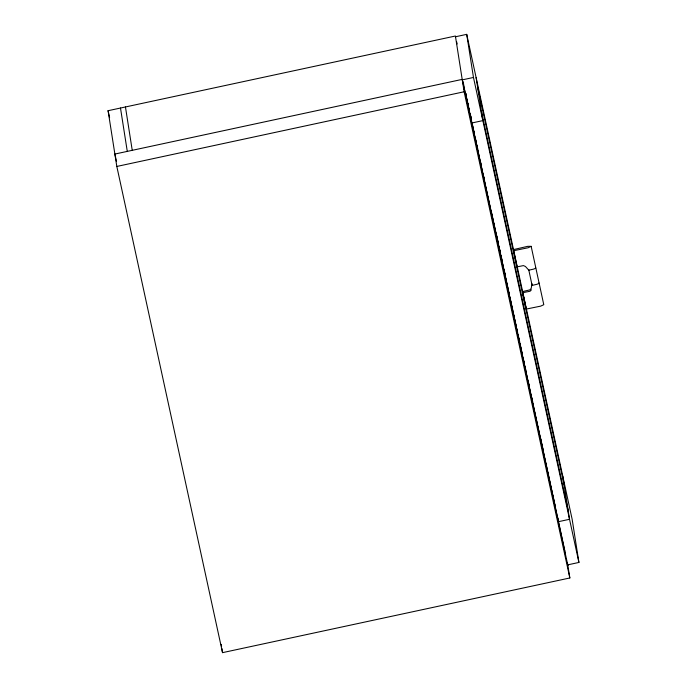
<?xml version="1.0" encoding="UTF-8"?>
<svg xmlns="http://www.w3.org/2000/svg" width="687" height="687" viewBox="0 0 687 687"><rect width="100%" height="100%" fill="white"/><g stroke="black" fill="none" stroke-linecap="round" stroke-linejoin="round"><path stroke-width="1.03" d="M538.9 282.872L538.986 283.456L536.873 284.306L532.142 285.388L531.91 283.929L531.24 288.351L529.857 289.88L522.463 291.589L526.199 309.081L540.712 306.127L543.786 304.702L531.163 246.35L527.848 246.315L513.395 249.596L513.575 250.721L528.08 247.775L531.163 246.35M531.463 289.768L530.072 291.245L522.644 292.722M108.082 110.701L455.404 36.016L464.129 91.766L569.841 577.973L222.528 652.65L116.816 166.452L108.082 110.701L109.602 117.657M455.558 36.755L466.713 34.35L572.159 519.338L578.918 562.447L567.754 564.851M462.308 79.864L473.472 77.459L466.713 34.35M116.816 166.452L464.129 91.766M531.858 283.937L532.09 285.397L528.835 270.197L533.576 269.115L535.688 268.256L535.594 267.681M513.395 249.596L517.088 266.865L523.442 265.594L525.443 266.487L528.818 270.197M522.463 291.589L526.199 309.081M477.474 86.296L564.156 484.979M481.475 111.818L568.158 510.501M473.472 77.459L578.918 562.447M456.675 41.89L457.13 43.977M470.535 115.261L470.99 117.357M496.701 235.598L497.156 237.693M497.611 239.789L498.522 243.971M499.655 249.209L500.565 253.391M501.021 255.487L501.931 259.669M504.438 271.185L505.349 275.367M466.585 97.717L468.182 105.051M468.534 106.665L469.547 111.346M470.002 113.441L471.6 120.783M472.055 122.879L472.965 127.069M473.42 129.165L474.339 133.364M475.473 138.602L476.392 142.802M476.847 144.897L477.757 149.088M480.265 160.621L481.175 164.811M483.682 176.344L484.593 180.544M491.205 210.943L509.436 294.817M509.9 296.921L512.863 310.55M513.318 312.645L514.228 316.836M514.683 318.94L516.281 326.273M516.736 328.369L517.646 332.568M518.101 334.663L519.698 341.997M520.153 344.101L521.064 348.292M521.519 350.387L522.438 354.586M523.571 359.825L524.482 364.016M524.945 366.119L525.856 370.31M528.363 381.843L529.273 386.034M531.781 397.567L532.691 401.766M540.669 438.461L543.177 449.994M466.25 96.798L516.169 326.411M516.624 328.506L555.379 506.74M464.223 88.091L564.946 551.36M567.9 565.581L462.196 79.383L114.875 154.06L116.472 161.393M466.061 93.535L466.164 94.025M468.191 105.025L468.13 104.664A112.891 1.288 77.9 0 0 467.899 103.308M562.782 476.185L569.532 519.295L558.368 521.699L557.758 517.792M528.767 269.742L528.835 270.197M567.419 562.747L569.841 577.973M565.178 552.408L565.521 554.641M516.993 266.29L517.088 266.865M476.1 77.502L482.849 120.611L471.686 123.016L470.612 116.172M469.118 109.989L469.204 110.487M465.898 94.566L466.138 96.06M463.244 81.856L464.575 90.323M221.231 644.389L221.558 646.458M221.875 648.519L222.528 652.65M125.455 106.966L132.239 150.324M120.491 108.031L127.284 151.389M465.769 93.733L466.129 95.965M467.289 99.916A112.891 1.288 77.9 0 1 467.461 100.843M467.323 100.087A113.149 1.288 77.9 0 1 467.495 101.023M467.941 103.488A113.149 1.288 77.9 0 1 468.173 104.845"/></g></svg>
